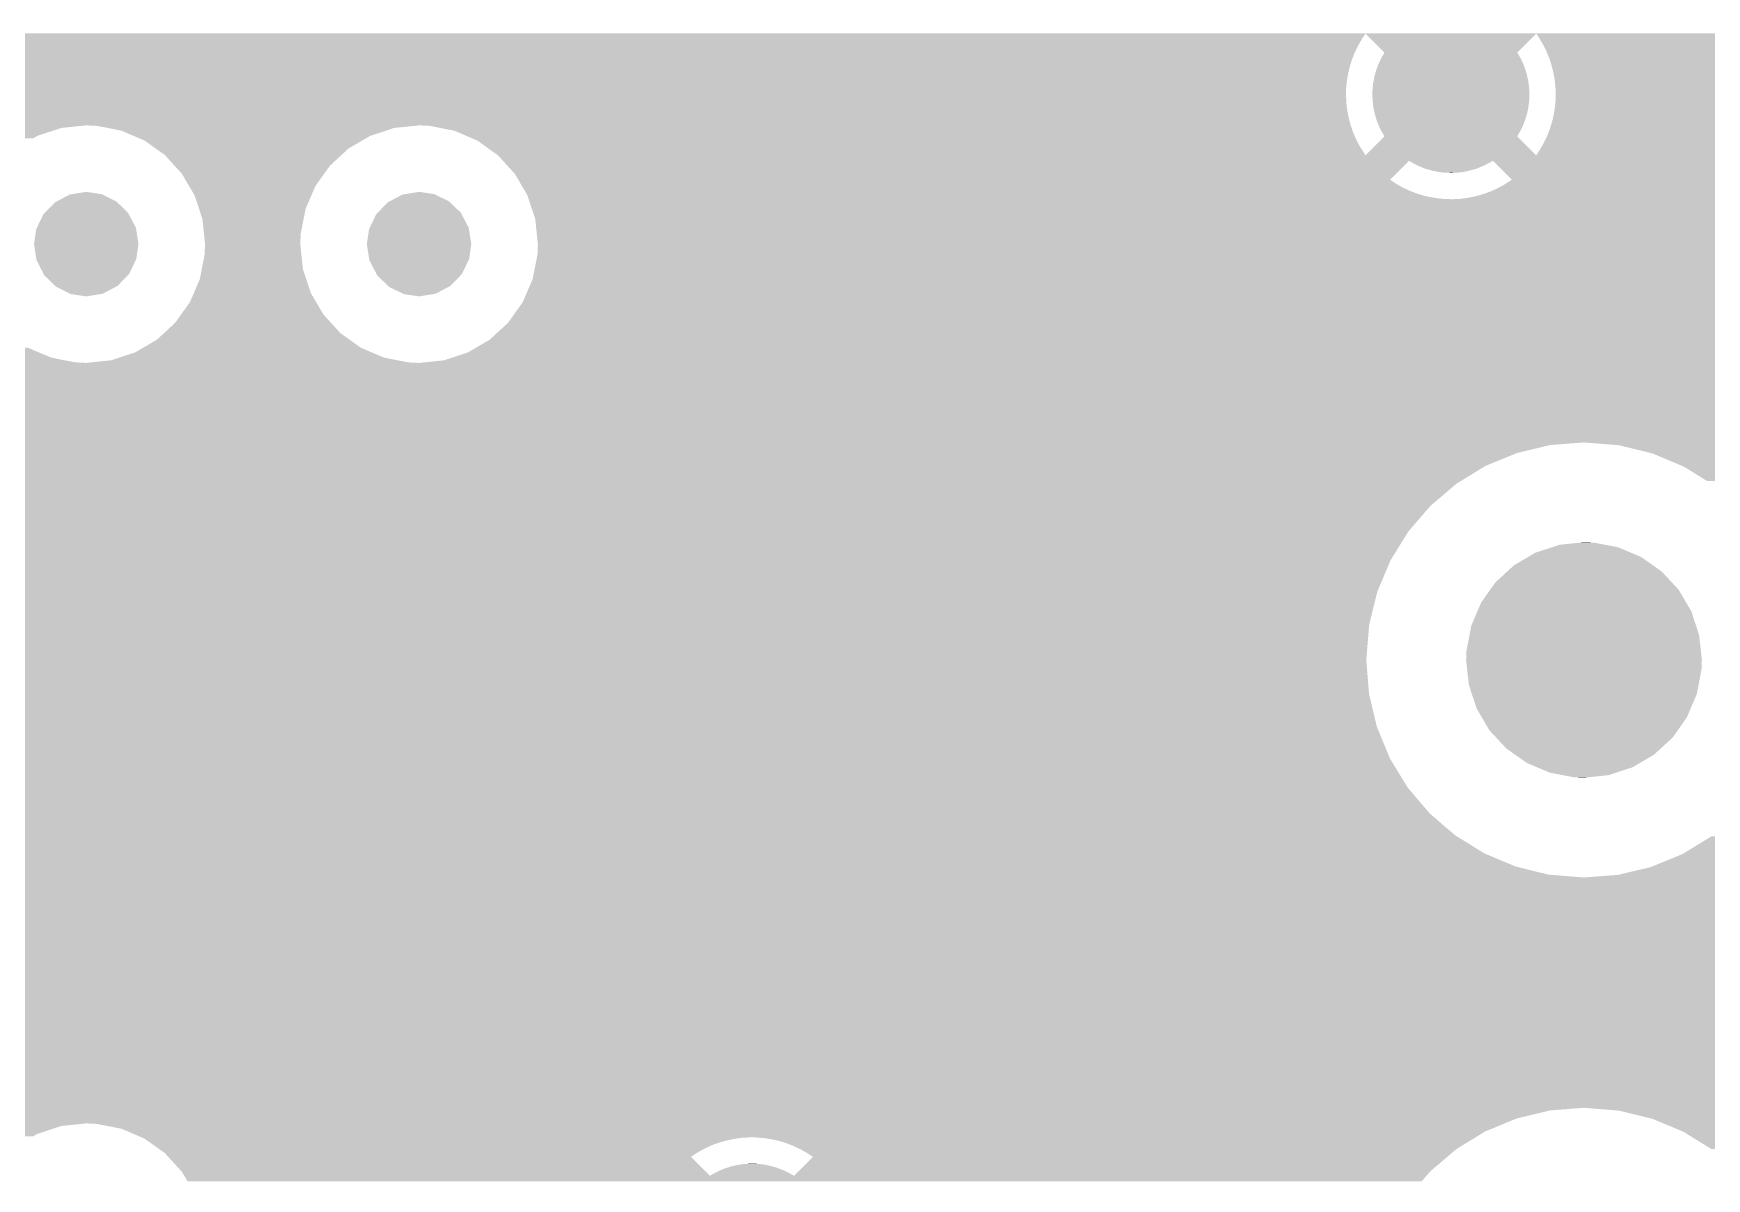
# Model space of a CAD drawing. Extents: x 295 to 953, y 10 to 290.
# Drawn here: x 616.9 to 629.67, y 158.75 to 167.49 of the extents above; entities that cross this region are included whole.
import ezdxf

# ---------------------------------------------------------------- set-up
doc = ezdxf.new("R2010")
doc.units = 0
doc.header["$LTSCALE"] = 5
doc.header["$MEASUREMENT"] = 0
doc.layers.add('FROMC1', color=7, linetype='CONTINUOUS')

msp = doc.modelspace()

# ---------------------------------------------------------------- linework, layer by layer
at = {"layer": 'FROMC1'}
for points in [[(583.018, 167.493), (583.018, 167.495), (699.115, 167.493), (699.114, 167.495)], [(583.018, 167.445), (583.018, 167.493), (627.039, 167.445), (627.07, 167.493)], [(583.018, 167.395), (583.018, 167.445), (627.011, 167.395), (627.039, 167.445)], [(583.018, 167.344), (583.018, 167.395), (626.986, 167.344), (627.011, 167.395)], [(627.215, 167.348), (627.07, 167.493), (628.228, 167.348), (628.373, 167.493)], [(628.395, 167.46), (628.373, 167.493), (699.129, 167.46), (699.115, 167.493)], [(628.405, 167.442), (628.395, 167.46), (699.137, 167.442), (699.129, 167.46)], [(628.424, 167.411), (628.405, 167.442), (699.154, 167.411), (699.137, 167.442)], [(628.434, 167.392), (628.424, 167.411), (699.164, 167.392), (699.154, 167.411)], [(628.45, 167.36), (628.434, 167.392), (699.183, 167.36), (699.164, 167.392)], [(583.018, 167.291), (583.018, 167.344), (626.966, 167.291), (626.986, 167.344)], [(583.018, 167.236), (583.018, 167.291), (626.949, 167.236), (626.966, 167.291)], [(627.169, 167.261), (627.173, 167.268), (628.274, 167.261), (628.271, 167.268)], [(627.173, 167.268), (627.19, 167.305), (628.271, 167.268), (628.253, 167.305)], [(627.19, 167.305), (627.194, 167.312), (628.253, 167.305), (628.249, 167.312)], [(627.194, 167.312), (627.215, 167.348), (628.249, 167.312), (628.228, 167.348)], [(628.456, 167.343), (628.45, 167.36), (699.194, 167.343), (699.183, 167.36)], [(628.464, 167.325), (628.456, 167.343), (699.206, 167.325), (699.194, 167.343)], [(628.471, 167.307), (628.464, 167.325), (768.433, 167.307), (768.433, 167.325)], [(628.479, 167.283), (628.471, 167.307), (768.433, 167.283), (768.433, 167.307)], [(628.489, 167.253), (628.479, 167.283), (699.507, 167.253), (699.537, 167.283)], [(628.479, 167.283), (628.479, 167.283), (699.537, 167.283), (699.538, 167.283)], [(583.018, 167.181), (583.018, 167.236), (626.936, 167.181), (626.949, 167.236)], [(583.018, 167.124), (583.018, 167.181), (626.927, 167.124), (626.936, 167.181)], [(627.131, 167.126), (627.138, 167.167), (628.313, 167.126), (628.304, 167.167)], [(627.138, 167.167), (627.141, 167.175), (628.304, 167.167), (628.303, 167.175)], [(627.141, 167.175), (627.152, 167.214), (628.303, 167.175), (628.291, 167.214)], [(627.152, 167.214), (627.155, 167.222), (628.291, 167.214), (628.289, 167.222)], [(627.155, 167.222), (627.169, 167.261), (628.289, 167.222), (628.274, 167.261)], [(628.503, 167.198), (628.489, 167.253), (699.452, 167.198), (699.507, 167.253)], [(628.514, 167.142), (628.503, 167.198), (699.396, 167.142), (699.452, 167.198)], [(628.514, 167.139), (628.514, 167.142), (699.393, 167.139), (699.396, 167.142)], [(628.517, 167.107), (628.514, 167.139), (699.441, 167.107), (699.393, 167.139)], [(583.018, 167.067), (583.018, 167.124), (626.922, 167.067), (626.927, 167.124)], [(583.018, 167.01), (583.018, 167.067), (626.922, 167.01), (626.922, 167.067)], [(583.018, 166.954), (583.018, 167.01), (626.925, 166.954), (626.922, 167.01)], [(627.122, 167.028), (627.124, 167.069), (628.321, 167.028), (628.319, 167.069)], [(627.124, 166.987), (627.122, 167.028), (628.32, 166.987), (628.321, 167.028)], [(627.124, 167.077), (627.129, 167.118), (628.319, 167.077), (628.314, 167.118)], [(627.124, 167.069), (627.124, 167.077), (628.319, 167.069), (628.319, 167.077)], [(627.129, 167.118), (627.131, 167.126), (628.314, 167.118), (628.313, 167.126)], [(628.52, 167.085), (628.517, 167.107), (699.48, 167.085), (699.441, 167.107)], [(628.52, 167.079), (628.52, 167.085), (699.49, 167.079), (699.48, 167.085)], [(628.521, 167.055), (628.52, 167.079), (699.542, 167.055), (699.49, 167.079)], [(628.521, 167.034), (628.521, 167.055), (699.595, 167.034), (699.542, 167.055)], [(628.522, 167.028), (628.521, 167.034), (699.615, 167.028), (699.595, 167.034)], [(628.521, 167.017), (628.522, 167.028), (699.649, 167.017), (699.615, 167.028)], [(628.521, 167.005), (628.521, 167.017), (699.705, 167.005), (699.649, 167.017)], [(583.018, 166.919), (583.018, 166.954), (626.929, 166.919), (626.925, 166.954)], [(612.307, 166.915), (612.228, 166.919), (626.93, 166.915), (626.929, 166.919)], [(612.4, 166.897), (612.307, 166.915), (626.932, 166.897), (626.93, 166.915)], [(612.496, 166.878), (612.4, 166.897), (626.936, 166.878), (626.932, 166.897)], [(612.582, 166.841), (612.496, 166.878), (626.944, 166.841), (626.936, 166.878)], [(627.124, 166.979), (627.124, 166.987), (628.319, 166.979), (628.32, 166.987)], [(627.129, 166.938), (627.124, 166.979), (628.314, 166.938), (628.319, 166.979)], [(627.13, 166.93), (627.129, 166.938), (628.313, 166.93), (628.314, 166.938)], [(627.139, 166.889), (627.13, 166.93), (628.305, 166.889), (628.313, 166.93)], [(627.14, 166.881), (627.139, 166.889), (628.303, 166.881), (628.305, 166.889)], [(627.152, 166.842), (627.14, 166.881), (628.291, 166.842), (628.303, 166.881)], [(628.507, 166.875), (628.516, 166.932), (768.433, 166.875), (768.433, 166.932)], [(628.516, 166.932), (628.521, 166.989), (768.433, 166.932), (768.433, 166.989)], [(628.521, 166.996), (628.521, 167.005), (699.761, 166.996), (699.705, 167.005)], [(628.521, 166.991), (628.521, 166.996), (699.818, 166.991), (699.761, 166.996)], [(628.521, 166.99), (628.521, 166.991), (699.875, 166.99), (699.818, 166.991)], [(628.521, 166.989), (628.521, 166.99), (768.433, 166.989), (768.433, 166.99)], [(612.672, 166.803), (612.582, 166.841), (626.954, 166.803), (626.944, 166.841)], [(612.687, 166.792), (612.672, 166.803), (626.957, 166.792), (626.954, 166.803)], [(612.715, 166.772), (612.687, 166.792), (617.117, 166.772), (617.308, 166.792)], [(612.8, 166.712), (612.715, 166.772), (616.935, 166.712), (617.117, 166.772)], [(617.387, 166.788), (617.308, 166.792), (619.814, 166.788), (619.848, 166.792)], [(617.473, 166.772), (617.387, 166.788), (619.657, 166.772), (619.814, 166.788)], [(617.576, 166.751), (617.473, 166.772), (619.595, 166.751), (619.657, 166.772)], [(617.668, 166.712), (617.576, 166.751), (619.475, 166.712), (619.595, 166.751)], [(619.927, 166.788), (619.848, 166.792), (626.958, 166.788), (626.957, 166.792)], [(619.938, 166.786), (619.927, 166.788), (626.959, 166.786), (626.958, 166.788)], [(620.116, 166.751), (619.938, 166.786), (626.971, 166.751), (626.959, 166.786)], [(620.159, 166.733), (620.116, 166.751), (626.978, 166.733), (626.971, 166.751)], [(627.154, 166.834), (627.152, 166.842), (628.288, 166.834), (628.291, 166.842)], [(627.169, 166.795), (627.154, 166.834), (628.274, 166.795), (628.288, 166.834)], [(627.172, 166.788), (627.169, 166.795), (628.271, 166.788), (628.274, 166.795)], [(627.19, 166.751), (627.172, 166.788), (628.253, 166.751), (628.271, 166.788)], [(627.194, 166.744), (627.19, 166.751), (628.249, 166.744), (628.253, 166.751)], [(628.457, 166.712), (628.477, 166.765), (768.433, 166.712), (768.433, 166.765)], [(628.477, 166.765), (628.494, 166.82), (768.433, 166.765), (768.433, 166.82)], [(628.494, 166.82), (628.507, 166.875), (768.433, 166.82), (768.433, 166.875)], [(612.828, 166.692), (612.8, 166.712), (616.901, 166.692), (616.935, 166.712)], [(617.752, 166.676), (617.668, 166.712), (619.413, 166.676), (619.475, 166.712)], [(617.837, 166.615), (617.752, 166.676), (619.309, 166.615), (619.413, 166.676)], [(620.281, 166.68), (620.159, 166.733), (627.001, 166.68), (626.978, 166.733)], [(620.292, 166.676), (620.281, 166.68), (627.003, 166.676), (627.001, 166.68)], [(620.356, 166.63), (620.292, 166.676), (627.028, 166.63), (627.003, 166.676)], [(620.424, 166.581), (620.356, 166.63), (627.058, 166.581), (627.028, 166.63)], [(627.07, 166.563), (627.215, 166.708), (628.373, 166.563), (628.228, 166.708)], [(627.215, 166.708), (627.194, 166.744), (628.228, 166.708), (628.249, 166.744)], [(628.404, 166.611), (628.432, 166.661), (768.433, 166.611), (768.433, 166.661)], [(628.432, 166.661), (628.457, 166.712), (768.433, 166.661), (768.433, 166.712)], [(617.908, 166.565), (617.837, 166.615), (619.255, 166.565), (619.309, 166.615)], [(617.98, 166.485), (617.908, 166.565), (619.168, 166.485), (619.255, 166.565)], [(620.448, 166.565), (620.424, 166.581), (627.069, 166.565), (627.058, 166.581)], [(620.449, 166.563), (620.448, 166.565), (627.07, 166.563), (627.069, 166.565)], [(620.488, 166.521), (620.449, 166.563), (768.433, 166.521), (768.433, 166.563)], [(620.577, 166.423), (620.488, 166.521), (627.304, 166.423), (627.401, 166.521)], [(620.488, 166.521), (620.488, 166.521), (627.401, 166.521), (627.402, 166.521)], [(627.431, 166.504), (627.402, 166.521), (628.013, 166.504), (628.042, 166.521)], [(627.444, 166.497), (627.431, 166.504), (627.998, 166.497), (628.013, 166.504)], [(627.475, 166.482), (627.444, 166.497), (627.969, 166.482), (627.998, 166.497)], [(628.186, 166.377), (628.042, 166.521), (768.433, 166.377), (768.433, 166.521)], [(628.373, 166.563), (628.404, 166.611), (768.433, 166.563), (768.433, 166.611)], [(618.037, 166.423), (617.98, 166.485), (619.124, 166.423), (619.168, 166.485)], [(618.092, 166.329), (618.037, 166.423), (619.057, 166.329), (619.124, 166.423)], [(620.605, 166.377), (620.577, 166.423), (627.257, 166.377), (627.304, 166.423)], [(620.623, 166.345), (620.605, 166.377), (627.305, 166.345), (627.257, 166.377)], [(627.489, 166.476), (627.475, 166.482), (627.953, 166.476), (627.969, 166.482)], [(627.521, 166.463), (627.489, 166.476), (627.923, 166.463), (627.953, 166.476)], [(627.535, 166.458), (627.521, 166.463), (627.906, 166.458), (627.923, 166.463)], [(627.569, 166.449), (627.535, 166.458), (627.876, 166.449), (627.906, 166.458)], [(627.583, 166.445), (627.569, 166.449), (627.858, 166.445), (627.876, 166.449)], [(627.618, 166.438), (627.583, 166.445), (627.828, 166.438), (627.858, 166.445)], [(627.631, 166.435), (627.618, 166.438), (627.809, 166.435), (627.828, 166.438)], [(627.668, 166.431), (627.631, 166.435), (627.779, 166.431), (627.809, 166.435)], [(627.68, 166.43), (627.668, 166.431), (627.755, 166.43), (627.779, 166.431)], [(627.729, 166.429), (627.68, 166.43), (627.729, 166.429), (627.755, 166.43)], [(628.168, 166.364), (628.186, 166.377), (768.433, 166.364), (768.433, 166.377)], [(617.082, 166.211), (617.182, 166.264), (617.537, 166.211), (617.429, 166.264)], [(617.182, 166.264), (617.202, 166.267), (617.429, 166.264), (617.423, 166.267)], [(617.202, 166.267), (617.308, 166.284), (617.423, 166.267), (617.308, 166.284)], [(618.134, 166.258), (618.092, 166.329), (619.026, 166.258), (619.057, 166.329)], [(618.169, 166.153), (618.134, 166.258), (618.981, 166.153), (619.026, 166.258)], [(619.622, 166.211), (619.722, 166.264), (620.077, 166.211), (619.969, 166.264)], [(619.722, 166.264), (619.742, 166.267), (619.969, 166.264), (619.963, 166.267)], [(619.742, 166.267), (619.848, 166.284), (619.963, 166.267), (619.848, 166.284)], [(620.639, 166.317), (620.623, 166.345), (627.354, 166.317), (627.305, 166.345)], [(620.654, 166.293), (620.639, 166.317), (627.406, 166.293), (627.354, 166.317)], [(620.666, 166.272), (620.654, 166.293), (627.459, 166.272), (627.406, 166.293)], [(620.674, 166.258), (620.666, 166.272), (627.506, 166.258), (627.459, 166.272)], [(620.675, 166.255), (620.674, 166.258), (627.513, 166.255), (627.506, 166.258)], [(620.679, 166.243), (620.675, 166.255), (627.569, 166.243), (627.513, 166.255)], [(620.682, 166.234), (620.679, 166.243), (627.625, 166.234), (627.569, 166.243)], [(627.853, 166.239), (627.908, 166.25), (768.433, 166.239), (768.433, 166.25)], [(627.908, 166.25), (627.963, 166.265), (768.433, 166.25), (768.433, 166.265)], [(627.963, 166.265), (628.017, 166.284), (768.433, 166.265), (768.433, 166.284)], [(628.017, 166.284), (628.069, 166.307), (768.433, 166.284), (768.433, 166.307)], [(628.069, 166.307), (628.12, 166.334), (768.433, 166.307), (768.433, 166.334)], [(628.12, 166.334), (628.168, 166.364), (768.433, 166.334), (768.433, 166.364)], [(616.931, 166.01), (616.981, 166.114), (617.686, 166.01), (617.632, 166.114)], [(616.981, 166.114), (616.99, 166.123), (617.632, 166.114), (617.628, 166.123)], [(616.99, 166.123), (617.07, 166.205), (617.628, 166.123), (617.543, 166.205)], [(617.07, 166.205), (617.082, 166.211), (617.543, 166.205), (617.537, 166.211)], [(618.194, 166.076), (618.169, 166.153), (618.966, 166.076), (618.981, 166.153)], [(619.471, 166.01), (619.521, 166.114), (620.226, 166.01), (620.172, 166.114)], [(619.521, 166.114), (619.53, 166.123), (620.172, 166.114), (620.168, 166.123)], [(619.53, 166.123), (619.61, 166.205), (620.168, 166.123), (620.083, 166.205)], [(619.61, 166.205), (619.622, 166.211), (620.083, 166.205), (620.077, 166.211)], [(620.684, 166.229), (620.682, 166.234), (627.682, 166.229), (627.625, 166.234)], [(620.684, 166.228), (620.684, 166.229), (627.739, 166.228), (627.682, 166.229)], [(620.707, 166.157), (620.684, 166.228), (768.433, 166.157), (768.433, 166.228)], [(620.714, 166.137), (620.707, 166.157), (655.852, 166.137), (656.043, 166.157)], [(620.734, 166.077), (620.714, 166.137), (655.67, 166.077), (655.852, 166.137)], [(627.739, 166.228), (627.796, 166.231), (768.433, 166.228), (768.433, 166.231)], [(627.796, 166.231), (627.853, 166.239), (768.433, 166.231), (768.433, 166.239)], [(616.909, 165.885), (616.926, 166), (617.706, 165.885), (617.688, 166)], [(616.926, 166), (616.931, 166.01), (617.688, 166), (617.686, 166.01)], [(618.206, 165.965), (618.194, 166.076), (618.944, 165.965), (618.966, 166.076)], [(619.449, 165.885), (619.466, 166), (620.246, 165.885), (620.228, 166)], [(619.466, 166), (619.471, 166.01), (620.228, 166), (620.226, 166.01)], [(620.734, 166.076), (620.734, 166.077), (655.668, 166.076), (655.67, 166.077)], [(620.744, 165.98), (620.734, 166.076), (655.504, 165.98), (655.668, 166.076)], [(616.927, 165.77), (616.909, 165.885), (617.689, 165.77), (617.706, 165.885)], [(618.214, 165.885), (618.206, 165.965), (618.941, 165.885), (618.944, 165.965)], [(618.211, 165.805), (618.214, 165.885), (618.949, 165.805), (618.941, 165.885)], [(619.467, 165.77), (619.449, 165.885), (620.229, 165.77), (620.246, 165.885)], [(620.754, 165.885), (620.744, 165.98), (655.401, 165.885), (655.504, 165.98)], [(620.753, 165.85), (620.754, 165.885), (655.363, 165.85), (655.401, 165.885)], [(616.929, 165.76), (616.927, 165.77), (617.684, 165.76), (617.689, 165.77)], [(616.983, 165.656), (616.929, 165.76), (617.634, 165.656), (617.684, 165.76)], [(618.189, 165.694), (618.211, 165.805), (618.961, 165.694), (618.949, 165.805)], [(619.469, 165.76), (619.467, 165.77), (620.224, 165.76), (620.229, 165.77)], [(619.523, 165.656), (619.469, 165.76), (620.174, 165.656), (620.224, 165.76)], [(620.729, 165.694), (620.751, 165.805), (655.252, 165.694), (655.331, 165.805)], [(620.751, 165.805), (620.753, 165.85), (655.331, 165.805), (655.363, 165.85)], [(616.987, 165.647), (616.983, 165.656), (617.625, 165.647), (617.634, 165.656)], [(617.072, 165.565), (616.987, 165.647), (617.545, 165.565), (617.625, 165.647)], [(618.129, 165.512), (618.174, 165.617), (619.021, 165.512), (618.986, 165.617)], [(618.174, 165.617), (618.189, 165.694), (618.986, 165.617), (618.961, 165.694)], [(619.527, 165.647), (619.523, 165.656), (620.165, 165.647), (620.174, 165.656)], [(619.612, 165.565), (619.527, 165.647), (620.085, 165.565), (620.165, 165.647)], [(620.671, 165.518), (620.714, 165.617), (655.176, 165.518), (655.219, 165.617)], [(620.714, 165.617), (620.729, 165.694), (655.219, 165.617), (655.252, 165.694)], [(617.078, 165.559), (617.072, 165.565), (617.533, 165.559), (617.545, 165.565)], [(617.186, 165.506), (617.078, 165.559), (617.433, 165.506), (617.533, 165.559)], [(617.193, 165.503), (617.186, 165.506), (617.413, 165.503), (617.433, 165.506)], [(617.308, 165.486), (617.193, 165.503), (617.308, 165.486), (617.413, 165.503)], [(618.098, 165.441), (618.129, 165.512), (619.063, 165.441), (619.021, 165.512)], [(619.618, 165.559), (619.612, 165.565), (620.073, 165.559), (620.085, 165.565)], [(619.726, 165.506), (619.618, 165.559), (619.973, 165.506), (620.073, 165.559)], [(619.733, 165.503), (619.726, 165.506), (619.953, 165.503), (619.973, 165.506)], [(619.848, 165.486), (619.733, 165.503), (619.848, 165.486), (619.953, 165.503)], [(620.638, 165.441), (620.671, 165.518), (655.161, 165.441), (655.176, 165.518)], [(617.987, 165.285), (618.031, 165.347), (619.175, 165.285), (619.118, 165.347)], [(618.031, 165.347), (618.098, 165.441), (619.118, 165.347), (619.063, 165.441)], [(620.559, 165.33), (620.638, 165.441), (655.139, 165.33), (655.161, 165.441)], [(617.901, 165.205), (617.987, 165.285), (619.247, 165.205), (619.175, 165.285)], [(620.386, 165.155), (620.489, 165.25), (655.146, 165.155), (655.136, 165.25)], [(620.489, 165.25), (620.527, 165.285), (655.136, 165.25), (655.137, 165.285)], [(620.527, 165.285), (620.559, 165.33), (655.137, 165.285), (655.139, 165.33)], [(602.44, 165.058), (602.502, 165.094), (616.947, 165.058), (616.863, 165.094)], [(617.68, 165.058), (617.742, 165.094), (619.487, 165.058), (619.403, 165.094)], [(617.742, 165.094), (617.846, 165.155), (619.403, 165.094), (619.318, 165.155)], [(617.846, 165.155), (617.901, 165.205), (619.318, 165.155), (619.247, 165.205)], [(620.222, 165.059), (620.386, 165.155), (655.156, 165.059), (655.146, 165.155)], [(583.018, 164.877), (583.018, 164.978), (655.216, 164.877), (655.183, 164.978)], [(602.068, 164.978), (602.101, 164.982), (617.308, 164.978), (617.228, 164.982)], [(602.101, 164.982), (602.258, 164.998), (617.228, 164.982), (617.143, 164.998)], [(602.258, 164.998), (602.32, 165.019), (617.143, 164.998), (617.04, 165.019)], [(602.32, 165.019), (602.44, 165.058), (617.04, 165.019), (616.947, 165.058)], [(617.308, 164.978), (617.341, 164.982), (619.848, 164.978), (619.768, 164.982)], [(617.341, 164.982), (617.498, 164.998), (619.768, 164.982), (619.683, 164.998)], [(617.498, 164.998), (617.56, 165.019), (619.683, 164.998), (619.58, 165.019)], [(617.56, 165.019), (617.68, 165.058), (619.58, 165.019), (619.487, 165.058)], [(619.848, 164.978), (620.038, 164.998), (655.183, 164.978), (655.176, 164.998)], [(620.038, 164.998), (620.22, 165.058), (655.176, 164.998), (655.156, 165.058)], [(620.22, 165.058), (620.222, 165.059), (655.156, 165.058), (655.156, 165.059)], [(583.018, 164.78), (583.018, 164.877), (655.273, 164.78), (655.216, 164.877)], [(583.018, 164.777), (583.018, 164.78), (634.759, 164.777), (634.816, 164.78)], [(583.018, 164.769), (583.018, 164.777), (634.703, 164.769), (634.759, 164.777)], [(583.018, 164.758), (583.018, 164.769), (634.647, 164.758), (634.703, 164.769)], [(583.018, 164.743), (583.018, 164.758), (634.592, 164.743), (634.647, 164.758)], [(583.018, 164.724), (583.018, 164.743), (634.538, 164.724), (634.592, 164.743)], [(583.018, 164.701), (583.018, 164.724), (634.486, 164.701), (634.538, 164.724)], [(583.018, 164.674), (583.018, 164.701), (634.435, 164.674), (634.486, 164.701)], [(583.018, 164.644), (583.018, 164.674), (634.387, 164.644), (634.435, 164.674)], [(583.018, 164.631), (583.018, 164.644), (634.369, 164.631), (634.387, 164.644)], [(583.018, 164.487), (583.018, 164.631), (634.513, 164.487), (634.369, 164.631)], [(583.018, 164.459), (583.018, 164.487), (655.598, 164.459), (655.56, 164.487)], [(583.018, 164.487), (583.018, 164.487), (634.514, 164.487), (634.513, 164.487)], [(583.018, 164.445), (583.018, 164.459), (655.633, 164.445), (655.598, 164.459)], [(583.018, 164.397), (583.018, 164.445), (634.151, 164.397), (634.182, 164.445)], [(583.018, 164.371), (583.018, 164.397), (634.136, 164.371), (634.151, 164.397)], [(583.018, 164.351), (583.018, 164.371), (628.479, 164.351), (628.738, 164.371)], [(583.018, 164.29), (583.018, 164.351), (628.226, 164.29), (628.479, 164.351)], [(629.007, 164.349), (628.738, 164.371), (634.124, 164.349), (634.136, 164.371)], [(629.014, 164.347), (629.007, 164.349), (634.123, 164.347), (634.124, 164.349)], [(629.224, 164.296), (629.014, 164.347), (634.098, 164.296), (634.123, 164.347)], [(583.018, 164.192), (583.018, 164.29), (627.986, 164.192), (628.226, 164.29)], [(629.259, 164.287), (629.224, 164.296), (634.095, 164.287), (634.098, 164.296)], [(629.365, 164.243), (629.259, 164.287), (634.078, 164.243), (634.095, 164.287)], [(629.495, 164.188), (629.365, 164.243), (634.061, 164.188), (634.078, 164.243)], [(583.018, 164.056), (583.018, 164.192), (627.765, 164.056), (627.986, 164.192)], [(629.498, 164.187), (629.495, 164.188), (634.061, 164.187), (634.061, 164.188)], [(629.586, 164.133), (629.498, 164.187), (634.048, 164.133), (634.061, 164.187)], [(629.677, 164.076), (629.586, 164.133), (634.039, 164.076), (634.048, 164.133)], [(583.018, 163.888), (583.018, 164.056), (627.567, 163.888), (627.765, 164.056)], [(583.018, 163.691), (583.018, 163.888), (627.397, 163.691), (627.567, 163.888)], [(583.018, 163.471), (583.018, 163.691), (627.261, 163.471), (627.397, 163.691)], [(628.366, 163.529), (628.492, 163.57), (629.096, 163.529), (628.999, 163.57)], [(628.492, 163.57), (628.548, 163.589), (628.999, 163.57), (628.902, 163.589)], [(628.548, 163.589), (628.709, 163.606), (628.902, 163.589), (628.811, 163.606)], [(628.709, 163.606), (628.738, 163.609), (628.811, 163.606), (628.738, 163.609)], [(583.018, 163.231), (583.018, 163.471), (627.16, 163.231), (627.261, 163.471)], [(628.152, 163.386), (628.202, 163.432), (629.33, 163.386), (629.265, 163.432)], [(628.202, 163.432), (628.31, 163.496), (629.265, 163.432), (629.174, 163.496)], [(628.31, 163.496), (628.366, 163.529), (629.174, 163.496), (629.096, 163.529)], [(628.021, 163.246), (628.062, 163.303), (629.46, 163.246), (629.407, 163.303)], [(628.062, 163.303), (628.152, 163.386), (629.407, 163.303), (629.33, 163.386)], [(583.018, 162.979), (583.018, 163.231), (627.098, 162.979), (627.16, 163.231)], [(627.952, 163.147), (628.021, 163.246), (629.518, 163.147), (629.46, 163.246)], [(627.877, 162.971), (627.924, 163.081), (629.593, 162.971), (629.557, 163.081)], [(627.924, 163.081), (627.952, 163.147), (629.557, 163.081), (629.518, 163.147)], [(583.018, 162.71), (583.018, 162.979), (627.076, 162.71), (627.098, 162.979)], [(627.864, 162.9), (627.877, 162.971), (629.616, 162.9), (629.593, 162.971)], [(627.841, 162.784), (627.864, 162.9), (629.629, 162.784), (629.616, 162.9)], [(583.018, 162.451), (583.018, 162.71), (627.097, 162.451), (627.076, 162.71)], [(627.838, 162.71), (627.841, 162.784), (629.637, 162.71), (629.629, 162.784)], [(627.846, 162.636), (627.838, 162.71), (629.634, 162.636), (629.637, 162.71)], [(627.859, 162.52), (627.846, 162.636), (629.612, 162.52), (629.634, 162.636)], [(583.018, 162.199), (583.018, 162.451), (627.157, 162.199), (627.097, 162.451)], [(627.882, 162.449), (627.859, 162.52), (629.598, 162.449), (629.612, 162.52)], [(627.919, 162.339), (627.882, 162.449), (629.551, 162.339), (629.598, 162.449)], [(627.957, 162.273), (627.919, 162.339), (629.523, 162.273), (629.551, 162.339)], [(583.018, 161.959), (583.018, 162.199), (627.256, 161.959), (627.157, 162.199)], [(628.015, 162.174), (627.957, 162.273), (629.454, 162.174), (629.523, 162.273)], [(628.068, 162.117), (628.015, 162.174), (629.414, 162.117), (629.454, 162.174)], [(628.145, 162.034), (628.068, 162.117), (629.323, 162.034), (629.414, 162.117)], [(628.21, 161.988), (628.145, 162.034), (629.273, 161.988), (629.323, 162.034)], [(583.018, 161.737), (583.018, 161.959), (627.391, 161.737), (627.256, 161.959)], [(628.301, 161.924), (628.21, 161.988), (629.165, 161.924), (629.273, 161.988)], [(628.379, 161.891), (628.301, 161.924), (629.109, 161.891), (629.165, 161.924)], [(628.476, 161.85), (628.379, 161.891), (628.983, 161.85), (629.109, 161.891)], [(628.573, 161.831), (628.476, 161.85), (628.927, 161.831), (628.983, 161.85)], [(628.664, 161.814), (628.573, 161.831), (628.766, 161.814), (628.927, 161.831)], [(628.738, 161.811), (628.664, 161.814), (628.738, 161.811), (628.766, 161.814)], [(583.018, 161.605), (583.018, 161.737), (627.503, 161.605), (627.391, 161.737)], [(585.597, 161.604), (585.54, 161.605), (627.504, 161.604), (627.503, 161.605)], [(585.654, 161.599), (585.597, 161.604), (627.508, 161.599), (627.504, 161.604)], [(585.71, 161.59), (585.654, 161.599), (627.516, 161.59), (627.508, 161.599)], [(585.766, 161.578), (585.71, 161.59), (627.527, 161.578), (627.516, 161.59)], [(585.82, 161.561), (585.766, 161.578), (627.541, 161.561), (627.527, 161.578)], [(585.873, 161.54), (585.82, 161.561), (627.558, 161.54), (627.541, 161.561)], [(585.876, 161.539), (585.873, 161.54), (627.559, 161.539), (627.558, 161.54)], [(585.925, 161.516), (585.876, 161.539), (627.586, 161.516), (627.559, 161.539)], [(585.975, 161.488), (585.925, 161.516), (627.619, 161.488), (627.586, 161.516)], [(585.936, 161.37), (586.022, 161.456), (627.756, 161.37), (627.655, 161.456)], [(586.022, 161.456), (585.975, 161.488), (627.655, 161.456), (627.619, 161.488)], [(583.018, 161.27), (583.018, 161.312), (627.918, 161.27), (627.85, 161.312)], [(585.878, 161.312), (585.936, 161.37), (627.85, 161.312), (627.756, 161.37)], [(586.231, 161.237), (586.209, 161.27), (627.971, 161.237), (627.918, 161.27)], [(629.497, 161.233), (629.711, 161.364), (657.822, 161.233), (657.611, 161.364)], [(586.233, 161.233), (586.231, 161.237), (627.977, 161.233), (627.971, 161.237)], [(586.26, 161.188), (586.233, 161.233), (628.085, 161.188), (627.977, 161.233)], [(586.286, 161.137), (586.26, 161.188), (628.207, 161.137), (628.085, 161.188)], [(586.287, 161.133), (586.286, 161.137), (628.216, 161.133), (628.207, 161.137)], [(586.307, 161.084), (586.287, 161.133), (628.414, 161.084), (628.216, 161.133)], [(629.249, 161.129), (629.257, 161.133), (658.074, 161.129), (658.061, 161.133)], [(629.257, 161.133), (629.489, 161.228), (658.061, 161.133), (657.833, 161.228)], [(629.489, 161.228), (629.497, 161.233), (657.833, 161.228), (657.822, 161.233)], [(586.312, 161.071), (586.307, 161.084), (628.468, 161.071), (628.414, 161.084)], [(586.319, 161.049), (586.312, 161.071), (628.738, 161.049), (628.468, 161.071)], [(586.325, 161.03), (586.319, 161.049), (644.976, 161.03), (645.034, 161.049)], [(586.334, 160.997), (586.325, 161.03), (644.875, 160.997), (644.976, 161.03)], [(628.738, 161.049), (628.835, 161.057), (645.034, 161.049), (645.057, 161.057)], [(628.835, 161.057), (628.996, 161.069), (645.057, 161.057), (645.176, 161.069)], [(628.996, 161.069), (629.028, 161.077), (645.176, 161.069), (645.248, 161.077)], [(629.028, 161.077), (629.249, 161.129), (658.289, 161.077), (658.074, 161.129)], [(586.339, 160.975), (586.334, 160.997), (644.837, 160.975), (644.875, 160.997)], [(586.35, 160.919), (586.339, 160.975), (644.742, 160.919), (644.837, 160.975)], [(586.352, 160.9), (586.35, 160.919), (644.709, 160.9), (644.742, 160.919)], [(586.356, 160.862), (586.352, 160.9), (644.668, 160.862), (644.709, 160.9)], [(586.352, 160.709), (586.357, 160.766), (644.524, 160.709), (644.565, 160.766)], [(586.358, 160.805), (586.356, 160.862), (644.606, 160.805), (644.668, 160.862)], [(586.357, 160.77), (586.358, 160.805), (644.568, 160.77), (644.606, 160.805)], [(586.357, 160.766), (586.357, 160.77), (644.565, 160.766), (644.568, 160.77)], [(586.334, 160.614), (586.343, 160.652), (644.457, 160.614), (644.484, 160.652)], [(586.343, 160.652), (586.352, 160.709), (644.484, 160.652), (644.524, 160.709)], [(586.293, 160.489), (586.313, 160.542), (644.403, 160.489), (644.426, 160.542)], [(586.313, 160.542), (586.33, 160.597), (644.426, 160.542), (644.45, 160.597)], [(586.33, 160.597), (586.334, 160.614), (644.45, 160.597), (644.457, 160.614)], [(586.209, 160.34), (586.24, 160.388), (644.362, 160.34), (644.371, 160.388)], [(586.24, 160.388), (586.268, 160.438), (644.371, 160.388), (644.381, 160.438)], [(586.268, 160.438), (586.293, 160.489), (644.381, 160.438), (644.403, 160.489)], [(583.018, 160.298), (583.018, 160.34), (644.354, 160.298), (644.362, 160.34)], [(585.926, 160.25), (585.878, 160.298), (644.344, 160.25), (644.354, 160.298)], [(586.006, 160.17), (585.926, 160.25), (644.341, 160.17), (644.344, 160.25)], [(585.905, 160.084), (585.956, 160.111), (644.35, 160.084), (644.347, 160.111)], [(585.956, 160.111), (586.004, 160.141), (644.347, 160.111), (644.344, 160.141)], [(586.004, 160.141), (586.022, 160.154), (644.344, 160.141), (644.343, 160.154)], [(586.022, 160.154), (586.006, 160.17), (644.343, 160.154), (644.341, 160.17)], [(583.018, 159.979), (583.018, 160.005), (644.361, 159.979), (644.358, 160.005)], [(585.575, 160.005), (585.632, 160.008), (644.358, 160.005), (644.358, 160.008)], [(585.632, 160.008), (585.689, 160.016), (644.358, 160.008), (644.357, 160.016)], [(585.689, 160.016), (585.744, 160.027), (644.357, 160.016), (644.356, 160.027)], [(585.744, 160.027), (585.799, 160.042), (644.356, 160.027), (644.354, 160.042)], [(585.799, 160.042), (585.853, 160.061), (644.354, 160.042), (644.352, 160.061)], [(585.853, 160.061), (585.905, 160.084), (644.352, 160.061), (644.35, 160.084)], [(583.018, 159.797), (583.018, 159.979), (644.421, 159.797), (644.361, 159.979)], [(583.018, 159.632), (583.018, 159.797), (644.518, 159.632), (644.421, 159.797)], [(583.018, 159.49), (583.018, 159.632), (644.647, 159.49), (644.518, 159.632)], [(583.018, 159.379), (583.018, 159.49), (644.803, 159.379), (644.647, 159.49)], [(583.018, 159.304), (583.018, 159.379), (644.98, 159.304), (644.803, 159.379)], [(583.018, 159.299), (583.018, 159.304), (645.005, 159.299), (644.98, 159.304)], [(612.307, 159.295), (612.228, 159.299), (645.023, 159.295), (645.005, 159.299)], [(612.328, 159.291), (612.307, 159.295), (645.043, 159.291), (645.023, 159.295)], [(612.431, 159.271), (612.328, 159.291), (628.479, 159.271), (628.738, 159.291)], [(612.496, 159.258), (612.431, 159.271), (628.426, 159.258), (628.479, 159.271)], [(612.607, 159.21), (612.496, 159.258), (628.226, 159.21), (628.426, 159.258)], [(629.007, 159.269), (628.738, 159.291), (645.155, 159.269), (645.043, 159.291)], [(629.017, 159.267), (629.007, 159.269), (645.168, 159.267), (645.155, 159.269)], [(629.031, 159.263), (629.017, 159.267), (645.248, 159.263), (645.168, 159.267)], [(629.246, 159.21), (629.031, 159.263), (658.071, 159.21), (658.292, 159.263)], [(612.672, 159.183), (612.607, 159.21), (628.159, 159.183), (628.226, 159.21)], [(612.687, 159.172), (612.672, 159.183), (628.132, 159.172), (628.159, 159.183)], [(612.715, 159.152), (612.687, 159.172), (617.117, 159.152), (617.308, 159.172)], [(612.8, 159.092), (612.715, 159.152), (616.935, 159.092), (617.117, 159.152)], [(612.828, 159.072), (612.8, 159.092), (616.901, 159.072), (616.935, 159.092)], [(617.387, 159.168), (617.308, 159.172), (628.124, 159.168), (628.132, 159.172)], [(617.576, 159.131), (617.387, 159.168), (628.034, 159.131), (628.124, 159.168)], [(617.621, 159.112), (617.576, 159.131), (627.986, 159.112), (628.034, 159.131)], [(617.73, 159.065), (617.621, 159.112), (627.91, 159.065), (627.986, 159.112)], [(629.259, 159.207), (629.246, 159.21), (658.063, 159.207), (658.071, 159.21)], [(629.487, 159.112), (629.259, 159.207), (657.831, 159.112), (658.063, 159.207)], [(629.498, 159.107), (629.487, 159.112), (657.823, 159.107), (657.831, 159.112)], [(629.709, 158.976), (629.498, 159.107), (657.61, 158.976), (657.823, 159.107)], [(617.738, 159.062), (617.73, 159.065), (622.313, 159.062), (622.37, 159.065)], [(617.752, 159.056), (617.738, 159.062), (622.267, 159.056), (622.313, 159.062)], [(617.753, 159.054), (617.752, 159.056), (622.257, 159.054), (622.267, 159.056)], [(617.769, 159.043), (617.753, 159.054), (622.201, 159.043), (622.257, 159.054)], [(617.791, 159.028), (617.769, 159.043), (622.146, 159.028), (622.201, 159.043)], [(617.818, 159.009), (617.791, 159.028), (622.092, 159.009), (622.146, 159.028)], [(617.85, 158.986), (617.818, 159.009), (622.04, 158.986), (622.092, 159.009)], [(617.888, 158.959), (617.85, 158.986), (621.989, 158.959), (622.04, 158.986)], [(622.427, 159.064), (622.37, 159.065), (627.908, 159.064), (627.91, 159.065)], [(622.484, 159.059), (622.427, 159.064), (627.901, 159.059), (627.908, 159.064)], [(622.54, 159.05), (622.484, 159.059), (627.886, 159.05), (627.901, 159.059)], [(622.596, 159.038), (622.54, 159.05), (627.865, 159.038), (627.886, 159.05)], [(622.65, 159.021), (622.596, 159.038), (627.837, 159.021), (627.865, 159.038)], [(622.703, 159), (622.65, 159.021), (627.804, 159), (627.837, 159.021)], [(622.754, 158.976), (622.703, 159), (627.765, 158.976), (627.804, 159)], [(622.755, 158.976), (622.754, 158.976), (627.764, 158.976), (627.765, 158.976)], [(622.805, 158.948), (622.755, 158.976), (627.731, 158.948), (627.764, 158.976)], [(617.908, 158.945), (617.888, 158.959), (621.966, 158.945), (621.989, 158.959)], [(617.922, 158.929), (617.908, 158.945), (621.941, 158.929), (621.966, 158.945)], [(617.934, 158.916), (617.922, 158.929), (621.923, 158.916), (621.941, 158.929)], [(618.037, 158.803), (617.934, 158.916), (622.036, 158.803), (621.923, 158.916)], [(622.186, 158.83), (622.203, 158.835), (622.588, 158.83), (622.574, 158.835)], [(622.203, 158.835), (622.233, 158.844), (622.574, 158.835), (622.54, 158.844)], [(622.233, 158.844), (622.251, 158.848), (622.54, 158.844), (622.526, 158.848)], [(622.251, 158.848), (622.281, 158.855), (622.526, 158.848), (622.491, 158.855)], [(622.281, 158.855), (622.3, 158.858), (622.491, 158.855), (622.478, 158.858)], [(622.3, 158.858), (622.33, 158.862), (622.478, 158.858), (622.441, 158.862)], [(622.33, 158.862), (622.354, 158.863), (622.441, 158.862), (622.429, 158.863)], [(622.354, 158.863), (622.38, 158.864), (622.429, 158.863), (622.38, 158.864)], [(622.744, 158.808), (622.852, 158.916), (627.567, 158.808), (627.694, 158.916)], [(622.852, 158.916), (622.805, 158.948), (627.694, 158.916), (627.731, 158.948)], [(618.056, 158.772), (618.037, 158.803), (622.067, 158.772), (622.036, 158.803)], [(618.08, 158.73), (618.056, 158.772), (627.499, 158.73), (627.535, 158.772)], [(618.056, 158.772), (618.056, 158.772), (622.068, 158.772), (622.067, 158.772)], [(622.068, 158.772), (622.096, 158.789), (622.708, 158.772), (622.678, 158.789)], [(622.096, 158.789), (622.111, 158.796), (622.678, 158.789), (622.665, 158.796)], [(622.111, 158.796), (622.14, 158.811), (622.665, 158.796), (622.634, 158.811)], [(622.14, 158.811), (622.156, 158.817), (622.634, 158.811), (622.62, 158.817)], [(622.156, 158.817), (622.186, 158.83), (622.62, 158.817), (622.588, 158.83)], [(622.708, 158.772), (622.744, 158.808), (627.535, 158.772), (627.567, 158.808)]]:
    msp.add_solid(points, dxfattribs=at)

doc.saveas('drawing.dxf')
